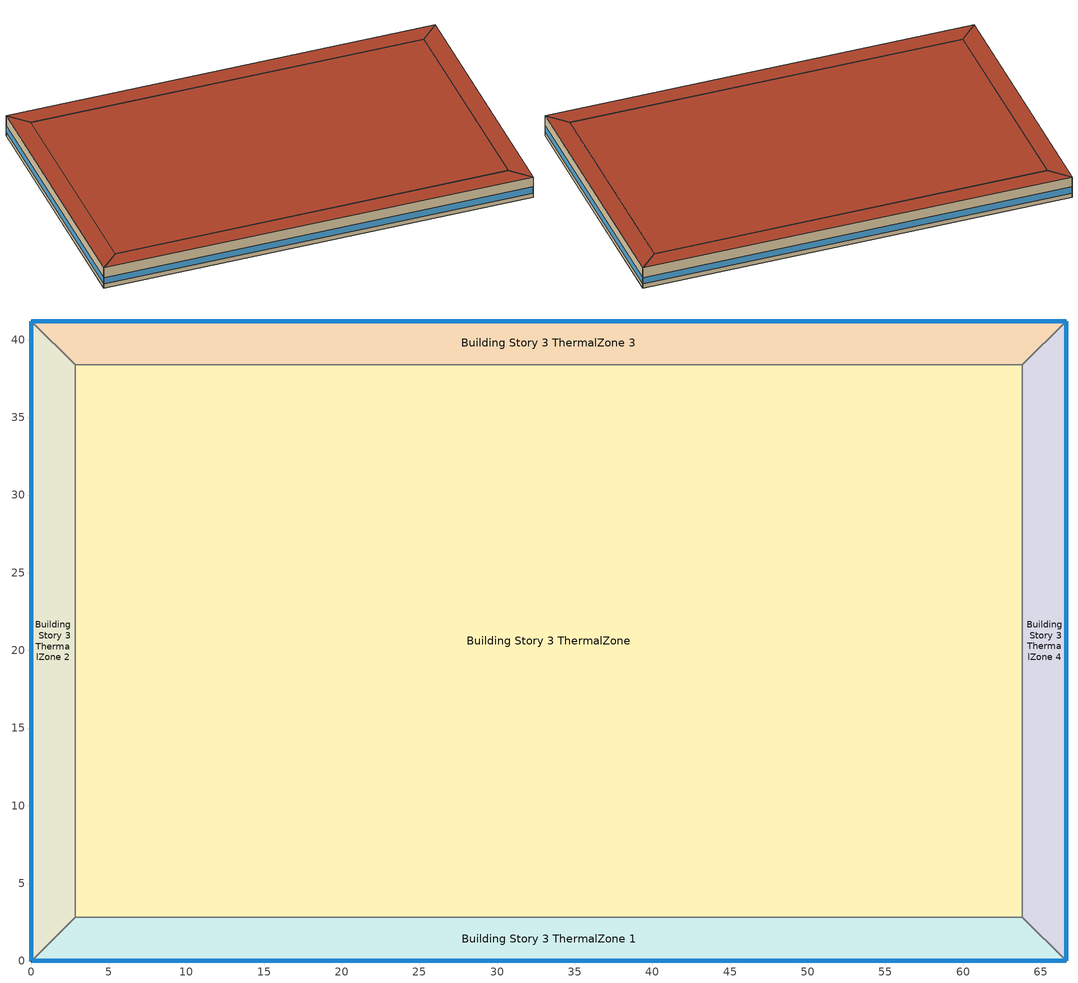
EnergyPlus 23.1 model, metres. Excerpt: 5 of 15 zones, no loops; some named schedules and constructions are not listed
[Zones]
Building Story 3 ThermalZone
 floor adiabatic (Typical Interior Ceiling): 63.82,2.83 2.83,2.83 2.83,38.37 63.82,38.38 z7.2
 wall adiabatic (Typical Interior Wall): 2.83,2.83 63.82,2.83 63.82,38.38 2.83,38.37 2.83,2.83 z7.2:10.8
 roof outside (Typical IEAD Roof R-31.25): 63.82,38.38 2.83,38.37 2.83,2.83 63.82,2.83 z10.8
Building Story 3 ThermalZone 1
 floor adiabatic (Typical Interior Ceiling): 66.65,0 0,0 2.83,2.83 63.82,2.83 z7.2
 wall outside (Typical Insulated Steel Framed Exterior Wall R-20.41): 0,0 66.65,0 z7.2:10.8
 wall adiabatic (Typical Interior Wall): 66.65,0 63.82,2.83 2.83,2.83 0,0 z7.2:10.8
 window (U 0.48 SHGC 0.40 Dbl Ref-D Clr 6mm/13mm): 0.03,0 66.63,0 z7.96:9.04
 roof outside (Typical IEAD Roof R-31.25): 63.82,2.83 2.83,2.83 0,0 66.65,0 z10.8
Building Story 3 ThermalZone 2
 floor adiabatic (Typical Interior Ceiling): 0,0 0,41.2 2.83,38.37 2.83,2.83 z7.2
 wall outside (Typical Insulated Steel Framed Exterior Wall R-20.41): 0,41.2 0,0 z7.2:10.8
 wall adiabatic (Typical Interior Wall): 0,0 2.83,2.83 2.83,38.37 0,41.2 z7.2:10.8
 window (U 0.48 SHGC 0.40 Dbl Ref-D Clr 6mm/13mm): 0,41.18 0,0.03 z7.96:9.04
 roof outside (Typical IEAD Roof R-31.25): 2.83,2.83 2.83,38.37 0,41.2 0,0 z10.8
Building Story 3 ThermalZone 3
 floor adiabatic (Typical Interior Ceiling): 0,41.2 66.65,41.2 63.82,38.38 2.83,38.37 z7.2
 wall outside (Typical Insulated Steel Framed Exterior Wall R-20.41): 66.65,41.2 0,41.2 z7.2:10.8
 wall adiabatic (Typical Interior Wall): 0,41.2 2.83,38.37 63.82,38.38 66.65,41.2 z7.2:10.8
 window (U 0.48 SHGC 0.40 Dbl Ref-D Clr 6mm/13mm): 66.63,41.2 0.03,41.2 z7.96:9.04
 roof outside (Typical IEAD Roof R-31.25): 2.83,38.37 63.82,38.38 66.65,41.2 0,41.2 z10.8
Building Story 3 ThermalZone 4
 floor adiabatic (Typical Interior Ceiling): 66.65,41.2 66.65,0 63.82,2.83 63.82,38.38 z7.2
 wall outside (Typical Insulated Steel Framed Exterior Wall R-20.41): 66.65,0 66.65,41.2 z7.2:10.8
 wall adiabatic (Typical Interior Wall): 66.65,41.2 63.82,38.38 63.82,2.83 66.65,0 z7.2:10.8
 window (U 0.48 SHGC 0.40 Dbl Ref-D Clr 6mm/13mm): 66.65,0.03 66.65,41.18 z7.96:9.04
 roof outside (Typical IEAD Roof R-31.25): 63.82,38.38 63.82,2.83 66.65,0 66.65,41.2 z10.8
[Schedule:Week:Daily]
SchoolSecondary BLDG_LIGHT_LIBRARY_SCH_2013 Week Rule - Aug28-Sep3: SchoolSecondary BLDG_LIGHT_LIBRARY_SCH_2013 Wknd Day 1, SchoolSecondary BLDG_LIGHT_LIBRARY_SCH_2013 Wkdy Day 1, SchoolSecondary BLDG_LIGHT_LIBRARY_SCH_2013 Wkdy Day 1, SchoolSecondary BLDG_LIGHT_LIBRARY_SCH_2013 Wkdy Day 1, SchoolSecondary BLDG_LIGHT_LIBRARY_SCH_2013 Wkdy Day 2, SchoolSecondary BLDG_LIGHT_LIBRARY_SCH_2013 Wkdy Day 2, SchoolSecondary BLDG_LIGHT_LIBRARY_SCH_2013 Default, SchoolSecondary BLDG_LIGHT_LIBRARY_SCH_2013 Default, SchoolSecondary BLDG_LIGHT_LIBRARY_SCH_2013 Summer Design Day, SchoolSecondary BLDG_LIGHT_LIBRARY_SCH_2013 Winter Design Day, SchoolSecondary BLDG_LIGHT_LIBRARY_SCH_2013 Default, SchoolSecondary BLDG_LIGHT_LIBRARY_SCH_2013 Default
SchoolSecondary BLDG_LIGHT_LIBRARY_SCH_2013 Week Rule - Sep4-Dec31: SchoolSecondary BLDG_LIGHT_LIBRARY_SCH_2013 Default, SchoolSecondary BLDG_LIGHT_LIBRARY_SCH_2013 Wkdy Day 2, SchoolSecondary BLDG_LIGHT_LIBRARY_SCH_2013 Wkdy Day 2, SchoolSecondary BLDG_LIGHT_LIBRARY_SCH_2013 Wkdy Day 2, SchoolSecondary BLDG_LIGHT_LIBRARY_SCH_2013 Wkdy Day 2, SchoolSecondary BLDG_LIGHT_LIBRARY_SCH_2013 Wkdy Day 2, SchoolSecondary BLDG_LIGHT_LIBRARY_SCH_2013 Default, SchoolSecondary BLDG_LIGHT_LIBRARY_SCH_2013 Default, SchoolSecondary BLDG_LIGHT_LIBRARY_SCH_2013 Summer Design Day, SchoolSecondary BLDG_LIGHT_LIBRARY_SCH_2013 Winter Design Day, SchoolSecondary BLDG_LIGHT_LIBRARY_SCH_2013 Default, SchoolSecondary BLDG_LIGHT_LIBRARY_SCH_2013 Default
SchoolSecondary BLDG_LIGHT_LOBBYFLR1_SCH_2013 Week Rule - Jan1-Jan1: SchoolSecondary BLDG_LIGHT_LOBBYFLR1_SCH_2013 Wknd Day, SchoolSecondary BLDG_LIGHT_LOBBYFLR1_SCH_2013 Wknd Day, SchoolSecondary BLDG_LIGHT_LOBBYFLR1_SCH_2013 Wknd Day, SchoolSecondary BLDG_LIGHT_LOBBYFLR1_SCH_2013 Wknd Day, SchoolSecondary BLDG_LIGHT_LOBBYFLR1_SCH_2013 Wknd Day, SchoolSecondary BLDG_LIGHT_LOBBYFLR1_SCH_2013 Wknd Day, SchoolSecondary BLDG_LIGHT_LOBBYFLR1_SCH_2013 Wknd Day, SchoolSecondary BLDG_LIGHT_LOBBYFLR1_SCH_2013 Default, SchoolSecondary BLDG_LIGHT_LOBBYFLR1_SCH_2013 Summer Design Day, SchoolSecondary BLDG_LIGHT_LOBBYFLR1_SCH_2013 Winter Design Day, SchoolSecondary BLDG_LIGHT_LOBBYFLR1_SCH_2013 Default, SchoolSecondary BLDG_LIGHT_LOBBYFLR1_SCH_2013 Default
SchoolSecondary BLDG_LIGHT_LOBBYFLR1_SCH_2013 Week Rule - Jan2-Jun25: SchoolSecondary BLDG_LIGHT_LOBBYFLR1_SCH_2013 Wknd Day, SchoolSecondary BLDG_LIGHT_LOBBYFLR1_SCH_2013 Wkdy Day, SchoolSecondary BLDG_LIGHT_LOBBYFLR1_SCH_2013 Wkdy Day, SchoolSecondary BLDG_LIGHT_LOBBYFLR1_SCH_2013 Wkdy Day, SchoolSecondary BLDG_LIGHT_LOBBYFLR1_SCH_2013 Wkdy Day, SchoolSecondary BLDG_LIGHT_LOBBYFLR1_SCH_2013 Wkdy Day, SchoolSecondary BLDG_LIGHT_LOBBYFLR1_SCH_2013 Wknd Day, SchoolSecondary BLDG_LIGHT_LOBBYFLR1_SCH_2013 Default, SchoolSecondary BLDG_LIGHT_LOBBYFLR1_SCH_2013 Summer Design Day, SchoolSecondary BLDG_LIGHT_LOBBYFLR1_SCH_2013 Winter Design Day, SchoolSecondary BLDG_LIGHT_LOBBYFLR1_SCH_2013 Default, SchoolSecondary BLDG_LIGHT_LOBBYFLR1_SCH_2013 Default
SchoolSecondary BLDG_LIGHT_LOBBYFLR1_SCH_2013 Week Rule - Jun26-Jul2: SchoolSecondary BLDG_LIGHT_LOBBYFLR1_SCH_2013 Wknd Day, SchoolSecondary BLDG_LIGHT_LOBBYFLR1_SCH_2013 Wkdy Day, SchoolSecondary BLDG_LIGHT_LOBBYFLR1_SCH_2013 Wkdy Day, SchoolSecondary BLDG_LIGHT_LOBBYFLR1_SCH_2013 Wkdy Day, SchoolSecondary BLDG_LIGHT_LOBBYFLR1_SCH_2013 Wkdy Day, SchoolSecondary BLDG_LIGHT_LOBBYFLR1_SCH_2013 Wkdy Day 1, SchoolSecondary BLDG_LIGHT_LOBBYFLR1_SCH_2013 Wknd Day 1, SchoolSecondary BLDG_LIGHT_LOBBYFLR1_SCH_2013 Default, SchoolSecondary BLDG_LIGHT_LOBBYFLR1_SCH_2013 Summer Design Day, SchoolSecondary BLDG_LIGHT_LOBBYFLR1_SCH_2013 Winter Design Day, SchoolSecondary BLDG_LIGHT_LOBBYFLR1_SCH_2013 Default, SchoolSecondary BLDG_LIGHT_LOBBYFLR1_SCH_2013 Default
SchoolSecondary BLDG_LIGHT_LOBBYFLR1_SCH_2013 Week Rule - Jul3-Aug27: SchoolSecondary BLDG_LIGHT_LOBBYFLR1_SCH_2013 Wknd Day 1, SchoolSecondary BLDG_LIGHT_LOBBYFLR1_SCH_2013 Wkdy Day 1, SchoolSecondary BLDG_LIGHT_LOBBYFLR1_SCH_2013 Wkdy Day 1, SchoolSecondary BLDG_LIGHT_LOBBYFLR1_SCH_2013 Wkdy Day 1, SchoolSecondary BLDG_LIGHT_LOBBYFLR1_SCH_2013 Wkdy Day 1, SchoolSecondary BLDG_LIGHT_LOBBYFLR1_SCH_2013 Wkdy Day 1, SchoolSecondary BLDG_LIGHT_LOBBYFLR1_SCH_2013 Wknd Day 1, SchoolSecondary BLDG_LIGHT_LOBBYFLR1_SCH_2013 Default, SchoolSecondary BLDG_LIGHT_LOBBYFLR1_SCH_2013 Summer Design Day, SchoolSecondary BLDG_LIGHT_LOBBYFLR1_SCH_2013 Winter Design Day, SchoolSecondary BLDG_LIGHT_LOBBYFLR1_SCH_2013 Default, SchoolSecondary BLDG_LIGHT_LOBBYFLR1_SCH_2013 Default
SchoolSecondary BLDG_LIGHT_LOBBYFLR1_SCH_2013 Week Rule - Aug28-Sep3: SchoolSecondary BLDG_LIGHT_LOBBYFLR1_SCH_2013 Wknd Day 1, SchoolSecondary BLDG_LIGHT_LOBBYFLR1_SCH_2013 Wkdy Day 1, SchoolSecondary BLDG_LIGHT_LOBBYFLR1_SCH_2013 Wkdy Day 1, SchoolSecondary BLDG_LIGHT_LOBBYFLR1_SCH_2013 Wkdy Day 1, SchoolSecondary BLDG_LIGHT_LOBBYFLR1_SCH_2013 Wkdy Day 2, SchoolSecondary BLDG_LIGHT_LOBBYFLR1_SCH_2013 Wkdy Day 2, SchoolSecondary BLDG_LIGHT_LOBBYFLR1_SCH_2013 Default, SchoolSecondary BLDG_LIGHT_LOBBYFLR1_SCH_2013 Default, SchoolSecondary BLDG_LIGHT_LOBBYFLR1_SCH_2013 Summer Design Day, SchoolSecondary BLDG_LIGHT_LOBBYFLR1_SCH_2013 Winter Design Day, SchoolSecondary BLDG_LIGHT_LOBBYFLR1_SCH_2013 Default, SchoolSecondary BLDG_LIGHT_LOBBYFLR1_SCH_2013 Default
SchoolSecondary BLDG_LIGHT_LOBBYFLR1_SCH_2013 Week Rule - Sep4-Dec31: SchoolSecondary BLDG_LIGHT_LOBBYFLR1_SCH_2013 Default, SchoolSecondary BLDG_LIGHT_LOBBYFLR1_SCH_2013 Wkdy Day 2, SchoolSecondary BLDG_LIGHT_LOBBYFLR1_SCH_2013 Wkdy Day 2, SchoolSecondary BLDG_LIGHT_LOBBYFLR1_SCH_2013 Wkdy Day 2, SchoolSecondary BLDG_LIGHT_LOBBYFLR1_SCH_2013 Wkdy Day 2, SchoolSecondary BLDG_LIGHT_LOBBYFLR1_SCH_2013 Wkdy Day 2, SchoolSecondary BLDG_LIGHT_LOBBYFLR1_SCH_2013 Default, SchoolSecondary BLDG_LIGHT_LOBBYFLR1_SCH_2013 Default, SchoolSecondary BLDG_LIGHT_LOBBYFLR1_SCH_2013 Summer Design Day, SchoolSecondary BLDG_LIGHT_LOBBYFLR1_SCH_2013 Winter Design Day, SchoolSecondary BLDG_LIGHT_LOBBYFLR1_SCH_2013 Default, SchoolSecondary BLDG_LIGHT_LOBBYFLR1_SCH_2013 Default
SchoolSecondary BLDG_LIGHT_MECHANICAL_SCH_2013 Week Rule - Jan1-Jan1: SchoolSecondary BLDG_LIGHT_MECHANICAL_SCH_2013 Wknd Day, SchoolSecondary BLDG_LIGHT_MECHANICAL_SCH_2013 Wknd Day, SchoolSecondary BLDG_LIGHT_MECHANICAL_SCH_2013 Wknd Day, SchoolSecondary BLDG_LIGHT_MECHANICAL_SCH_2013 Wknd Day, SchoolSecondary BLDG_LIGHT_MECHANICAL_SCH_2013 Wknd Day, SchoolSecondary BLDG_LIGHT_MECHANICAL_SCH_2013 Wknd Day, SchoolSecondary BLDG_LIGHT_MECHANICAL_SCH_2013 Wknd Day, SchoolSecondary BLDG_LIGHT_MECHANICAL_SCH_2013 Default, SchoolSecondary BLDG_LIGHT_MECHANICAL_SCH_2013 Summer Design Day, SchoolSecondary BLDG_LIGHT_MECHANICAL_SCH_2013 Winter Design Day, SchoolSecondary BLDG_LIGHT_MECHANICAL_SCH_2013 Default, SchoolSecondary BLDG_LIGHT_MECHANICAL_SCH_2013 Default
SchoolSecondary BLDG_LIGHT_MECHANICAL_SCH_2013 Week Rule - Jan2-Jun25: SchoolSecondary BLDG_LIGHT_MECHANICAL_SCH_2013 Wknd Day, SchoolSecondary BLDG_LIGHT_MECHANICAL_SCH_2013 Wkdy Day, SchoolSecondary BLDG_LIGHT_MECHANICAL_SCH_2013 Wkdy Day, SchoolSecondary BLDG_LIGHT_MECHANICAL_SCH_2013 Wkdy Day, SchoolSecondary BLDG_LIGHT_MECHANICAL_SCH_2013 Wkdy Day, SchoolSecondary BLDG_LIGHT_MECHANICAL_SCH_2013 Wkdy Day, SchoolSecondary BLDG_LIGHT_MECHANICAL_SCH_2013 Wknd Day, SchoolSecondary BLDG_LIGHT_MECHANICAL_SCH_2013 Default, SchoolSecondary BLDG_LIGHT_MECHANICAL_SCH_2013 Summer Design Day, SchoolSecondary BLDG_LIGHT_MECHANICAL_SCH_2013 Winter Design Day, SchoolSecondary BLDG_LIGHT_MECHANICAL_SCH_2013 Default, SchoolSecondary BLDG_LIGHT_MECHANICAL_SCH_2013 Default
SchoolSecondary BLDG_LIGHT_MECHANICAL_SCH_2013 Week Rule - Jun26-Jul2: SchoolSecondary BLDG_LIGHT_MECHANICAL_SCH_2013 Wknd Day, SchoolSecondary BLDG_LIGHT_MECHANICAL_SCH_2013 Wkdy Day, SchoolSecondary BLDG_LIGHT_MECHANICAL_SCH_2013 Wkdy Day, SchoolSecondary BLDG_LIGHT_MECHANICAL_SCH_2013 Wkdy Day, SchoolSecondary BLDG_LIGHT_MECHANICAL_SCH_2013 Wkdy Day, SchoolSecondary BLDG_LIGHT_MECHANICAL_SCH_2013 Wkdy Day 1, SchoolSecondary BLDG_LIGHT_MECHANICAL_SCH_2013 Wknd Day 1, SchoolSecondary BLDG_LIGHT_MECHANICAL_SCH_2013 Default, SchoolSecondary BLDG_LIGHT_MECHANICAL_SCH_2013 Summer Design Day, SchoolSecondary BLDG_LIGHT_MECHANICAL_SCH_2013 Winter Design Day, SchoolSecondary BLDG_LIGHT_MECHANICAL_SCH_2013 Default, SchoolSecondary BLDG_LIGHT_MECHANICAL_SCH_2013 Default
SchoolSecondary BLDG_LIGHT_MECHANICAL_SCH_2013 Week Rule - Jul3-Aug27: SchoolSecondary BLDG_LIGHT_MECHANICAL_SCH_2013 Wknd Day 1, SchoolSecondary BLDG_LIGHT_MECHANICAL_SCH_2013 Wkdy Day 1, SchoolSecondary BLDG_LIGHT_MECHANICAL_SCH_2013 Wkdy Day 1, SchoolSecondary BLDG_LIGHT_MECHANICAL_SCH_2013 Wkdy Day 1, SchoolSecondary BLDG_LIGHT_MECHANICAL_SCH_2013 Wkdy Day 1, SchoolSecondary BLDG_LIGHT_MECHANICAL_SCH_2013 Wkdy Day 1, SchoolSecondary BLDG_LIGHT_MECHANICAL_SCH_2013 Wknd Day 1, SchoolSecondary BLDG_LIGHT_MECHANICAL_SCH_2013 Default, SchoolSecondary BLDG_LIGHT_MECHANICAL_SCH_2013 Summer Design Day, SchoolSecondary BLDG_LIGHT_MECHANICAL_SCH_2013 Winter Design Day, SchoolSecondary BLDG_LIGHT_MECHANICAL_SCH_2013 Default, SchoolSecondary BLDG_LIGHT_MECHANICAL_SCH_2013 Default
SchoolSecondary BLDG_LIGHT_MECHANICAL_SCH_2013 Week Rule - Aug28-Sep3: SchoolSecondary BLDG_LIGHT_MECHANICAL_SCH_2013 Wknd Day 1, SchoolSecondary BLDG_LIGHT_MECHANICAL_SCH_2013 Wkdy Day 1, SchoolSecondary BLDG_LIGHT_MECHANICAL_SCH_2013 Wkdy Day 1, SchoolSecondary BLDG_LIGHT_MECHANICAL_SCH_2013 Wkdy Day 1, SchoolSecondary BLDG_LIGHT_MECHANICAL_SCH_2013 Wkdy Day 2, SchoolSecondary BLDG_LIGHT_MECHANICAL_SCH_2013 Wkdy Day 2, SchoolSecondary BLDG_LIGHT_MECHANICAL_SCH_2013 Default, SchoolSecondary BLDG_LIGHT_MECHANICAL_SCH_2013 Default, SchoolSecondary BLDG_LIGHT_MECHANICAL_SCH_2013 Summer Design Day, SchoolSecondary BLDG_LIGHT_MECHANICAL_SCH_2013 Winter Design Day, SchoolSecondary BLDG_LIGHT_MECHANICAL_SCH_2013 Default, SchoolSecondary BLDG_LIGHT_MECHANICAL_SCH_2013 Default
SchoolSecondary BLDG_LIGHT_MECHANICAL_SCH_2013 Week Rule - Sep4-Dec31: SchoolSecondary BLDG_LIGHT_MECHANICAL_SCH_2013 Default, SchoolSecondary BLDG_LIGHT_MECHANICAL_SCH_2013 Wkdy Day 2, SchoolSecondary BLDG_LIGHT_MECHANICAL_SCH_2013 Wkdy Day 2, SchoolSecondary BLDG_LIGHT_MECHANICAL_SCH_2013 Wkdy Day 2, SchoolSecondary BLDG_LIGHT_MECHANICAL_SCH_2013 Wkdy Day 2, SchoolSecondary BLDG_LIGHT_MECHANICAL_SCH_2013 Wkdy Day 2, SchoolSecondary BLDG_LIGHT_MECHANICAL_SCH_2013 Default, SchoolSecondary BLDG_LIGHT_MECHANICAL_SCH_2013 Default, SchoolSecondary BLDG_LIGHT_MECHANICAL_SCH_2013 Summer Design Day, SchoolSecondary BLDG_LIGHT_MECHANICAL_SCH_2013 Winter Design Day, SchoolSecondary BLDG_LIGHT_MECHANICAL_SCH_2013 Default, SchoolSecondary BLDG_LIGHT_MECHANICAL_SCH_2013 Default
SchoolSecondary BLDG_LIGHT_OFFICE_SCH_2013 Week Rule - Jan1-Jan1: SchoolSecondary BLDG_LIGHT_OFFICE_SCH_2013 Wknd Day, SchoolSecondary BLDG_LIGHT_OFFICE_SCH_2013 Wknd Day, SchoolSecondary BLDG_LIGHT_OFFICE_SCH_2013 Wknd Day, SchoolSecondary BLDG_LIGHT_OFFICE_SCH_2013 Wknd Day, SchoolSecondary BLDG_LIGHT_OFFICE_SCH_2013 Wknd Day, SchoolSecondary BLDG_LIGHT_OFFICE_SCH_2013 Wknd Day, SchoolSecondary BLDG_LIGHT_OFFICE_SCH_2013 Wknd Day, SchoolSecondary BLDG_LIGHT_OFFICE_SCH_2013 Default, SchoolSecondary BLDG_LIGHT_OFFICE_SCH_2013 Summer Design Day, SchoolSecondary BLDG_LIGHT_OFFICE_SCH_2013 Winter Design Day, SchoolSecondary BLDG_LIGHT_OFFICE_SCH_2013 Default, SchoolSecondary BLDG_LIGHT_OFFICE_SCH_2013 Default
SchoolSecondary BLDG_LIGHT_OFFICE_SCH_2013 Week Rule - Jan2-Jun25: SchoolSecondary BLDG_LIGHT_OFFICE_SCH_2013 Wknd Day, SchoolSecondary BLDG_LIGHT_OFFICE_SCH_2013 Wkdy Day, SchoolSecondary BLDG_LIGHT_OFFICE_SCH_2013 Wkdy Day, SchoolSecondary BLDG_LIGHT_OFFICE_SCH_2013 Wkdy Day, SchoolSecondary BLDG_LIGHT_OFFICE_SCH_2013 Wkdy Day, SchoolSecondary BLDG_LIGHT_OFFICE_SCH_2013 Wkdy Day, SchoolSecondary BLDG_LIGHT_OFFICE_SCH_2013 Wknd Day, SchoolSecondary BLDG_LIGHT_OFFICE_SCH_2013 Default, SchoolSecondary BLDG_LIGHT_OFFICE_SCH_2013 Summer Design Day, SchoolSecondary BLDG_LIGHT_OFFICE_SCH_2013 Winter Design Day, SchoolSecondary BLDG_LIGHT_OFFICE_SCH_2013 Default, SchoolSecondary BLDG_LIGHT_OFFICE_SCH_2013 Default
SchoolSecondary BLDG_LIGHT_OFFICE_SCH_2013 Week Rule - Jun26-Jul2: SchoolSecondary BLDG_LIGHT_OFFICE_SCH_2013 Wknd Day, SchoolSecondary BLDG_LIGHT_OFFICE_SCH_2013 Wkdy Day, SchoolSecondary BLDG_LIGHT_OFFICE_SCH_2013 Wkdy Day, SchoolSecondary BLDG_LIGHT_OFFICE_SCH_2013 Wkdy Day, SchoolSecondary BLDG_LIGHT_OFFICE_SCH_2013 Wkdy Day, SchoolSecondary BLDG_LIGHT_OFFICE_SCH_2013 Wkdy Day 1, SchoolSecondary BLDG_LIGHT_OFFICE_SCH_2013 Wknd Day 1, SchoolSecondary BLDG_LIGHT_OFFICE_SCH_2013 Default, SchoolSecondary BLDG_LIGHT_OFFICE_SCH_2013 Summer Design Day, SchoolSecondary BLDG_LIGHT_OFFICE_SCH_2013 Winter Design Day, SchoolSecondary BLDG_LIGHT_OFFICE_SCH_2013 Default, SchoolSecondary BLDG_LIGHT_OFFICE_SCH_2013 Default
SchoolSecondary BLDG_LIGHT_OFFICE_SCH_2013 Week Rule - Jul3-Aug27: SchoolSecondary BLDG_LIGHT_OFFICE_SCH_2013 Wknd Day 1, SchoolSecondary BLDG_LIGHT_OFFICE_SCH_2013 Wkdy Day 1, SchoolSecondary BLDG_LIGHT_OFFICE_SCH_2013 Wkdy Day 1, SchoolSecondary BLDG_LIGHT_OFFICE_SCH_2013 Wkdy Day 1, SchoolSecondary BLDG_LIGHT_OFFICE_SCH_2013 Wkdy Day 1, SchoolSecondary BLDG_LIGHT_OFFICE_SCH_2013 Wkdy Day 1, SchoolSecondary BLDG_LIGHT_OFFICE_SCH_2013 Wknd Day 1, SchoolSecondary BLDG_LIGHT_OFFICE_SCH_2013 Default, SchoolSecondary BLDG_LIGHT_OFFICE_SCH_2013 Summer Design Day, SchoolSecondary BLDG_LIGHT_OFFICE_SCH_2013 Winter Design Day, SchoolSecondary BLDG_LIGHT_OFFICE_SCH_2013 Default, SchoolSecondary BLDG_LIGHT_OFFICE_SCH_2013 Default
SchoolSecondary BLDG_LIGHT_OFFICE_SCH_2013 Week Rule - Aug28-Sep3: SchoolSecondary BLDG_LIGHT_OFFICE_SCH_2013 Wknd Day 1, SchoolSecondary BLDG_LIGHT_OFFICE_SCH_2013 Wkdy Day 1, SchoolSecondary BLDG_LIGHT_OFFICE_SCH_2013 Wkdy Day 1, SchoolSecondary BLDG_LIGHT_OFFICE_SCH_2013 Wkdy Day 1, SchoolSecondary BLDG_LIGHT_OFFICE_SCH_2013 Wkdy Day 2, SchoolSecondary BLDG_LIGHT_OFFICE_SCH_2013 Wkdy Day 2, SchoolSecondary BLDG_LIGHT_OFFICE_SCH_2013 Default, SchoolSecondary BLDG_LIGHT_OFFICE_SCH_2013 Default, SchoolSecondary BLDG_LIGHT_OFFICE_SCH_2013 Summer Design Day, SchoolSecondary BLDG_LIGHT_OFFICE_SCH_2013 Winter Design Day, SchoolSecondary BLDG_LIGHT_OFFICE_SCH_2013 Default, SchoolSecondary BLDG_LIGHT_OFFICE_SCH_2013 Default
SchoolSecondary BLDG_LIGHT_OFFICE_SCH_2013 Week Rule - Sep4-Dec31: SchoolSecondary BLDG_LIGHT_OFFICE_SCH_2013 Default, SchoolSecondary BLDG_LIGHT_OFFICE_SCH_2013 Wkdy Day 2, SchoolSecondary BLDG_LIGHT_OFFICE_SCH_2013 Wkdy Day 2, SchoolSecondary BLDG_LIGHT_OFFICE_SCH_2013 Wkdy Day 2, SchoolSecondary BLDG_LIGHT_OFFICE_SCH_2013 Wkdy Day 2, SchoolSecondary BLDG_LIGHT_OFFICE_SCH_2013 Wkdy Day 2, SchoolSecondary BLDG_LIGHT_OFFICE_SCH_2013 Default, SchoolSecondary BLDG_LIGHT_OFFICE_SCH_2013 Default, SchoolSecondary BLDG_LIGHT_OFFICE_SCH_2013 Summer Design Day, SchoolSecondary BLDG_LIGHT_OFFICE_SCH_2013 Winter Design Day, SchoolSecondary BLDG_LIGHT_OFFICE_SCH_2013 Default, SchoolSecondary BLDG_LIGHT_OFFICE_SCH_2013 Default
SchoolSecondary BLDG_LIGHT_BATH_SCH_2013 Week Rule - Jan1-Jan1: SchoolSecondary BLDG_LIGHT_BATH_SCH_2013 Wknd Day, SchoolSecondary BLDG_LIGHT_BATH_SCH_2013 Wknd Day, SchoolSecondary BLDG_LIGHT_BATH_SCH_2013 Wknd Day, SchoolSecondary BLDG_LIGHT_BATH_SCH_2013 Wknd Day, SchoolSecondary BLDG_LIGHT_BATH_SCH_2013 Wknd Day, SchoolSecondary BLDG_LIGHT_BATH_SCH_2013 Wknd Day, SchoolSecondary BLDG_LIGHT_BATH_SCH_2013 Wknd Day, SchoolSecondary BLDG_LIGHT_BATH_SCH_2013 Default, SchoolSecondary BLDG_LIGHT_BATH_SCH_2013 Summer Design Day, SchoolSecondary BLDG_LIGHT_BATH_SCH_2013 Winter Design Day, SchoolSecondary BLDG_LIGHT_BATH_SCH_2013 Default, SchoolSecondary BLDG_LIGHT_BATH_SCH_2013 Default
SchoolSecondary BLDG_LIGHT_BATH_SCH_2013 Week Rule - Jan2-Jun25: SchoolSecondary BLDG_LIGHT_BATH_SCH_2013 Wknd Day, SchoolSecondary BLDG_LIGHT_BATH_SCH_2013 Wkdy Day, SchoolSecondary BLDG_LIGHT_BATH_SCH_2013 Wkdy Day, SchoolSecondary BLDG_LIGHT_BATH_SCH_2013 Wkdy Day, SchoolSecondary BLDG_LIGHT_BATH_SCH_2013 Wkdy Day, SchoolSecondary BLDG_LIGHT_BATH_SCH_2013 Wkdy Day, SchoolSecondary BLDG_LIGHT_BATH_SCH_2013 Wknd Day, SchoolSecondary BLDG_LIGHT_BATH_SCH_2013 Default, SchoolSecondary BLDG_LIGHT_BATH_SCH_2013 Summer Design Day, SchoolSecondary BLDG_LIGHT_BATH_SCH_2013 Winter Design Day, SchoolSecondary BLDG_LIGHT_BATH_SCH_2013 Default, SchoolSecondary BLDG_LIGHT_BATH_SCH_2013 Default
SchoolSecondary BLDG_LIGHT_BATH_SCH_2013 Week Rule - Jun26-Jul2: SchoolSecondary BLDG_LIGHT_BATH_SCH_2013 Wknd Day, SchoolSecondary BLDG_LIGHT_BATH_SCH_2013 Wkdy Day, SchoolSecondary BLDG_LIGHT_BATH_SCH_2013 Wkdy Day, SchoolSecondary BLDG_LIGHT_BATH_SCH_2013 Wkdy Day, SchoolSecondary BLDG_LIGHT_BATH_SCH_2013 Wkdy Day, SchoolSecondary BLDG_LIGHT_BATH_SCH_2013 Wkdy Day 1, SchoolSecondary BLDG_LIGHT_BATH_SCH_2013 Wknd Day 1, SchoolSecondary BLDG_LIGHT_BATH_SCH_2013 Default, SchoolSecondary BLDG_LIGHT_BATH_SCH_2013 Summer Design Day, SchoolSecondary BLDG_LIGHT_BATH_SCH_2013 Winter Design Day, SchoolSecondary BLDG_LIGHT_BATH_SCH_2013 Default, SchoolSecondary BLDG_LIGHT_BATH_SCH_2013 Default
SchoolSecondary BLDG_LIGHT_BATH_SCH_2013 Week Rule - Jul3-Aug27: SchoolSecondary BLDG_LIGHT_BATH_SCH_2013 Wknd Day 1, SchoolSecondary BLDG_LIGHT_BATH_SCH_2013 Wkdy Day 1, SchoolSecondary BLDG_LIGHT_BATH_SCH_2013 Wkdy Day 1, SchoolSecondary BLDG_LIGHT_BATH_SCH_2013 Wkdy Day 1, SchoolSecondary BLDG_LIGHT_BATH_SCH_2013 Wkdy Day 1, SchoolSecondary BLDG_LIGHT_BATH_SCH_2013 Wkdy Day 1, SchoolSecondary BLDG_LIGHT_BATH_SCH_2013 Wknd Day 1, SchoolSecondary BLDG_LIGHT_BATH_SCH_2013 Default, SchoolSecondary BLDG_LIGHT_BATH_SCH_2013 Summer Design Day, SchoolSecondary BLDG_LIGHT_BATH_SCH_2013 Winter Design Day, SchoolSecondary BLDG_LIGHT_BATH_SCH_2013 Default, SchoolSecondary BLDG_LIGHT_BATH_SCH_2013 Default
SchoolSecondary BLDG_LIGHT_BATH_SCH_2013 Week Rule - Aug28-Sep3: SchoolSecondary BLDG_LIGHT_BATH_SCH_2013 Wknd Day 1, SchoolSecondary BLDG_LIGHT_BATH_SCH_2013 Wkdy Day 1, SchoolSecondary BLDG_LIGHT_BATH_SCH_2013 Wkdy Day 1, SchoolSecondary BLDG_LIGHT_BATH_SCH_2013 Wkdy Day 1, SchoolSecondary BLDG_LIGHT_BATH_SCH_2013 Wkdy Day 2, SchoolSecondary BLDG_LIGHT_BATH_SCH_2013 Wkdy Day 2, SchoolSecondary BLDG_LIGHT_BATH_SCH_2013 Default, SchoolSecondary BLDG_LIGHT_BATH_SCH_2013 Default, SchoolSecondary BLDG_LIGHT_BATH_SCH_2013 Summer Design Day, SchoolSecondary BLDG_LIGHT_BATH_SCH_2013 Winter Design Day, SchoolSecondary BLDG_LIGHT_BATH_SCH_2013 Default, SchoolSecondary BLDG_LIGHT_BATH_SCH_2013 Default
SchoolSecondary BLDG_LIGHT_BATH_SCH_2013 Week Rule - Sep4-Dec31: SchoolSecondary BLDG_LIGHT_BATH_SCH_2013 Default, SchoolSecondary BLDG_LIGHT_BATH_SCH_2013 Wkdy Day 2, SchoolSecondary BLDG_LIGHT_BATH_SCH_2013 Wkdy Day 2, SchoolSecondary BLDG_LIGHT_BATH_SCH_2013 Wkdy Day 2, SchoolSecondary BLDG_LIGHT_BATH_SCH_2013 Wkdy Day 2, SchoolSecondary BLDG_LIGHT_BATH_SCH_2013 Wkdy Day 2, SchoolSecondary BLDG_LIGHT_BATH_SCH_2013 Default, SchoolSecondary BLDG_LIGHT_BATH_SCH_2013 Default, SchoolSecondary BLDG_LIGHT_BATH_SCH_2013 Summer Design Day, SchoolSecondary BLDG_LIGHT_BATH_SCH_2013 Winter Design Day, SchoolSecondary BLDG_LIGHT_BATH_SCH_2013 Default, SchoolSecondary BLDG_LIGHT_BATH_SCH_2013 Default
SchoolSecondary BLDG_OCC_SCH_Auditorium Week Rule - Jan1-Jan1: SchoolSecondary BLDG_OCC_SCH_Auditorium Wknd Day, SchoolSecondary BLDG_OCC_SCH_Auditorium Wknd Day, SchoolSecondary BLDG_OCC_SCH_Auditorium Wknd Day, SchoolSecondary BLDG_OCC_SCH_Auditorium Wknd Day, SchoolSecondary BLDG_OCC_SCH_Auditorium Wknd Day, SchoolSecondary BLDG_OCC_SCH_Auditorium Wknd Day, SchoolSecondary BLDG_OCC_SCH_Auditorium Wknd Day, SchoolSecondary BLDG_OCC_SCH_Auditorium Default, SchoolSecondary BLDG_OCC_SCH_Auditorium Summer Design Day, SchoolSecondary BLDG_OCC_SCH_Auditorium Winter Design Day, SchoolSecondary BLDG_OCC_SCH_Auditorium Default, SchoolSecondary BLDG_OCC_SCH_Auditorium Default
SchoolSecondary BLDG_OCC_SCH_Auditorium Week Rule - Jan2-Jun25: SchoolSecondary BLDG_OCC_SCH_Auditorium Wknd Day, SchoolSecondary BLDG_OCC_SCH_Auditorium Wkdy|SmrDsn Day, SchoolSecondary BLDG_OCC_SCH_Auditorium Wkdy|SmrDsn Day, SchoolSecondary BLDG_OCC_SCH_Auditorium Wkdy|SmrDsn Day, SchoolSecondary BLDG_OCC_SCH_Auditorium Wkdy|SmrDsn Day, SchoolSecondary BLDG_OCC_SCH_Auditorium Wkdy|SmrDsn Day, SchoolSecondary BLDG_OCC_SCH_Auditorium Wknd Day, SchoolSecondary BLDG_OCC_SCH_Auditorium Default, SchoolSecondary BLDG_OCC_SCH_Auditorium Summer Design Day, SchoolSecondary BLDG_OCC_SCH_Auditorium Winter Design Day, SchoolSecondary BLDG_OCC_SCH_Auditorium Default, SchoolSecondary BLDG_OCC_SCH_Auditorium Default
SchoolSecondary BLDG_OCC_SCH_Auditorium Week Rule - Jun26-Jul2: SchoolSecondary BLDG_OCC_SCH_Auditorium Wknd Day, SchoolSecondary BLDG_OCC_SCH_Auditorium Wkdy|SmrDsn Day, SchoolSecondary BLDG_OCC_SCH_Auditorium Wkdy|SmrDsn Day, SchoolSecondary BLDG_OCC_SCH_Auditorium Wkdy|SmrDsn Day, SchoolSecondary BLDG_OCC_SCH_Auditorium Wkdy|SmrDsn Day, SchoolSecondary BLDG_OCC_SCH_Auditorium Wkdy|SmrDsn Day 1, SchoolSecondary BLDG_OCC_SCH_Auditorium Wknd Day 1, SchoolSecondary BLDG_OCC_SCH_Auditorium Default, SchoolSecondary BLDG_OCC_SCH_Auditorium Summer Design Day, SchoolSecondary BLDG_OCC_SCH_Auditorium Winter Design Day, SchoolSecondary BLDG_OCC_SCH_Auditorium Default, SchoolSecondary BLDG_OCC_SCH_Auditorium Default
SchoolSecondary BLDG_OCC_SCH_Auditorium Week Rule - Jul3-Aug27: SchoolSecondary BLDG_OCC_SCH_Auditorium Wknd Day 1, SchoolSecondary BLDG_OCC_SCH_Auditorium Wkdy|SmrDsn Day 1, SchoolSecondary BLDG_OCC_SCH_Auditorium Wkdy|SmrDsn Day 1, SchoolSecondary BLDG_OCC_SCH_Auditorium Wkdy|SmrDsn Day 1, SchoolSecondary BLDG_OCC_SCH_Auditorium Wkdy|SmrDsn Day 1, SchoolSecondary BLDG_OCC_SCH_Auditorium Wkdy|SmrDsn Day 1, SchoolSecondary BLDG_OCC_SCH_Auditorium Wknd Day 1, SchoolSecondary BLDG_OCC_SCH_Auditorium Default, SchoolSecondary BLDG_OCC_SCH_Auditorium Summer Design Day, SchoolSecondary BLDG_OCC_SCH_Auditorium Winter Design Day, SchoolSecondary BLDG_OCC_SCH_Auditorium Default, SchoolSecondary BLDG_OCC_SCH_Auditorium Default
SchoolSecondary BLDG_OCC_SCH_Auditorium Week Rule - Aug28-Sep3: SchoolSecondary BLDG_OCC_SCH_Auditorium Wknd Day 1, SchoolSecondary BLDG_OCC_SCH_Auditorium Wkdy|SmrDsn Day 1, SchoolSecondary BLDG_OCC_SCH_Auditorium Wkdy|SmrDsn Day 1, SchoolSecondary BLDG_OCC_SCH_Auditorium Wkdy|SmrDsn Day 1, SchoolSecondary BLDG_OCC_SCH_Auditorium Wkdy|SmrDsn Day 2, SchoolSecondary BLDG_OCC_SCH_Auditorium Wkdy|SmrDsn Day 2, SchoolSecondary BLDG_OCC_SCH_Auditorium Default, SchoolSecondary BLDG_OCC_SCH_Auditorium Default, SchoolSecondary BLDG_OCC_SCH_Auditorium Summer Design Day, SchoolSecondary BLDG_OCC_SCH_Auditorium Winter Design Day, SchoolSecondary BLDG_OCC_SCH_Auditorium Default, SchoolSecondary BLDG_OCC_SCH_Auditorium Default
SchoolSecondary BLDG_OCC_SCH_Auditorium Week Rule - Sep4-Dec31: SchoolSecondary BLDG_OCC_SCH_Auditorium Default, SchoolSecondary BLDG_OCC_SCH_Auditorium Wkdy|SmrDsn Day 2, SchoolSecondary BLDG_OCC_SCH_Auditorium Wkdy|SmrDsn Day 2, SchoolSecondary BLDG_OCC_SCH_Auditorium Wkdy|SmrDsn Day 2, SchoolSecondary BLDG_OCC_SCH_Auditorium Wkdy|SmrDsn Day 2, SchoolSecondary BLDG_OCC_SCH_Auditorium Wkdy|SmrDsn Day 2, SchoolSecondary BLDG_OCC_SCH_Auditorium Default, SchoolSecondary BLDG_OCC_SCH_Auditorium Default, SchoolSecondary BLDG_OCC_SCH_Auditorium Summer Design Day, SchoolSecondary BLDG_OCC_SCH_Auditorium Winter Design Day, SchoolSecondary BLDG_OCC_SCH_Auditorium Default, SchoolSecondary BLDG_OCC_SCH_Auditorium Default
SchoolSecondary ACTIVITY_SCH Week Rule - Jan1-Dec31: SchoolSecondary ACTIVITY_SCH Default, SchoolSecondary ACTIVITY_SCH Default, SchoolSecondary ACTIVITY_SCH Default, SchoolSecondary ACTIVITY_SCH Default, SchoolSecondary ACTIVITY_SCH Default, SchoolSecondary ACTIVITY_SCH Default, SchoolSecondary ACTIVITY_SCH Default, SchoolSecondary ACTIVITY_SCH Default, SchoolSecondary ACTIVITY_SCH Summer Design Day, SchoolSecondary ACTIVITY_SCH Winter Design Day, SchoolSecondary ACTIVITY_SCH Default, SchoolSecondary ACTIVITY_SCH Default
SchoolSecondary BLDG_OCC_SCH_Cafeteria Week Rule - Jan1-Jan1: SchoolSecondary BLDG_OCC_SCH_Cafeteria Wknd Day, SchoolSecondary BLDG_OCC_SCH_Cafeteria Wknd Day, SchoolSecondary BLDG_OCC_SCH_Cafeteria Wknd Day, SchoolSecondary BLDG_OCC_SCH_Cafeteria Wknd Day, SchoolSecondary BLDG_OCC_SCH_Cafeteria Wknd Day, SchoolSecondary BLDG_OCC_SCH_Cafeteria Wknd Day, SchoolSecondary BLDG_OCC_SCH_Cafeteria Wknd Day, SchoolSecondary BLDG_OCC_SCH_Cafeteria Default, SchoolSecondary BLDG_OCC_SCH_Cafeteria Summer Design Day, SchoolSecondary BLDG_OCC_SCH_Cafeteria Winter Design Day, SchoolSecondary BLDG_OCC_SCH_Cafeteria Default, SchoolSecondary BLDG_OCC_SCH_Cafeteria Default
SchoolSecondary BLDG_OCC_SCH_Cafeteria Week Rule - Jan2-Jun25: SchoolSecondary BLDG_OCC_SCH_Cafeteria Wknd Day, SchoolSecondary BLDG_OCC_SCH_Cafeteria Wkdy|SmrDsn Day, SchoolSecondary BLDG_OCC_SCH_Cafeteria Wkdy|SmrDsn Day, SchoolSecondary BLDG_OCC_SCH_Cafeteria Wkdy|SmrDsn Day, SchoolSecondary BLDG_OCC_SCH_Cafeteria Wkdy|SmrDsn Day, SchoolSecondary BLDG_OCC_SCH_Cafeteria Wkdy|SmrDsn Day, SchoolSecondary BLDG_OCC_SCH_Cafeteria Wknd Day, SchoolSecondary BLDG_OCC_SCH_Cafeteria Default, SchoolSecondary BLDG_OCC_SCH_Cafeteria Summer Design Day, SchoolSecondary BLDG_OCC_SCH_Cafeteria Winter Design Day, SchoolSecondary BLDG_OCC_SCH_Cafeteria Default, SchoolSecondary BLDG_OCC_SCH_Cafeteria Default
SchoolSecondary BLDG_OCC_SCH_Cafeteria Week Rule - Jun26-Jul2: SchoolSecondary BLDG_OCC_SCH_Cafeteria Wknd Day, SchoolSecondary BLDG_OCC_SCH_Cafeteria Wkdy|SmrDsn Day, SchoolSecondary BLDG_OCC_SCH_Cafeteria Wkdy|SmrDsn Day, SchoolSecondary BLDG_OCC_SCH_Cafeteria Wkdy|SmrDsn Day, SchoolSecondary BLDG_OCC_SCH_Cafeteria Wkdy|SmrDsn Day, SchoolSecondary BLDG_OCC_SCH_Cafeteria Wkdy|SmrDsn Day 1, SchoolSecondary BLDG_OCC_SCH_Cafeteria Wknd Day 1, SchoolSecondary BLDG_OCC_SCH_Cafeteria Default, SchoolSecondary BLDG_OCC_SCH_Cafeteria Summer Design Day, SchoolSecondary BLDG_OCC_SCH_Cafeteria Winter Design Day, SchoolSecondary BLDG_OCC_SCH_Cafeteria Default, SchoolSecondary BLDG_OCC_SCH_Cafeteria Default
SchoolSecondary BLDG_OCC_SCH_Cafeteria Week Rule - Jul3-Aug27: SchoolSecondary BLDG_OCC_SCH_Cafeteria Wknd Day 1, SchoolSecondary BLDG_OCC_SCH_Cafeteria Wkdy|SmrDsn Day 1, SchoolSecondary BLDG_OCC_SCH_Cafeteria Wkdy|SmrDsn Day 1, SchoolSecondary BLDG_OCC_SCH_Cafeteria Wkdy|SmrDsn Day 1, SchoolSecondary BLDG_OCC_SCH_Cafeteria Wkdy|SmrDsn Day 1, SchoolSecondary BLDG_OCC_SCH_Cafeteria Wkdy|SmrDsn Day 1, SchoolSecondary BLDG_OCC_SCH_Cafeteria Wknd Day 1, SchoolSecondary BLDG_OCC_SCH_Cafeteria Default, SchoolSecondary BLDG_OCC_SCH_Cafeteria Summer Design Day, SchoolSecondary BLDG_OCC_SCH_Cafeteria Winter Design Day, SchoolSecondary BLDG_OCC_SCH_Cafeteria Default, SchoolSecondary BLDG_OCC_SCH_Cafeteria Default
SchoolSecondary BLDG_OCC_SCH_Cafeteria Week Rule - Aug28-Sep3: SchoolSecondary BLDG_OCC_SCH_Cafeteria Wknd Day 1, SchoolSecondary BLDG_OCC_SCH_Cafeteria Wkdy|SmrDsn Day 1, SchoolSecondary BLDG_OCC_SCH_Cafeteria Wkdy|SmrDsn Day 1, SchoolSecondary BLDG_OCC_SCH_Cafeteria Wkdy|SmrDsn Day 1, SchoolSecondary BLDG_OCC_SCH_Cafeteria Wkdy|SmrDsn Day 2, SchoolSecondary BLDG_OCC_SCH_Cafeteria Wkdy|SmrDsn Day 2, SchoolSecondary BLDG_OCC_SCH_Cafeteria Default, SchoolSecondary BLDG_OCC_SCH_Cafeteria Default, SchoolSecondary BLDG_OCC_SCH_Cafeteria Summer Design Day, SchoolSecondary BLDG_OCC_SCH_Cafeteria Winter Design Day, SchoolSecondary BLDG_OCC_SCH_Cafeteria Default, SchoolSecondary BLDG_OCC_SCH_Cafeteria Default
SchoolSecondary BLDG_OCC_SCH_Cafeteria Week Rule - Sep4-Dec31: SchoolSecondary BLDG_OCC_SCH_Cafeteria Default, SchoolSecondary BLDG_OCC_SCH_Cafeteria Wkdy|SmrDsn Day 2, SchoolSecondary BLDG_OCC_SCH_Cafeteria Wkdy|SmrDsn Day 2, SchoolSecondary BLDG_OCC_SCH_Cafeteria Wkdy|SmrDsn Day 2, SchoolSecondary BLDG_OCC_SCH_Cafeteria Wkdy|SmrDsn Day 2, SchoolSecondary BLDG_OCC_SCH_Cafeteria Wkdy|SmrDsn Day 2, SchoolSecondary BLDG_OCC_SCH_Cafeteria Default, SchoolSecondary BLDG_OCC_SCH_Cafeteria Default, SchoolSecondary BLDG_OCC_SCH_Cafeteria Summer Design Day, SchoolSecondary BLDG_OCC_SCH_Cafeteria Winter Design Day, SchoolSecondary BLDG_OCC_SCH_Cafeteria Default, SchoolSecondary BLDG_OCC_SCH_Cafeteria Default
SchoolSecondary BLDG_OCC_SCH Week Rule - Jan1-Jan1: SchoolSecondary BLDG_OCC_SCH Wknd Day, SchoolSecondary BLDG_OCC_SCH Wknd Day, SchoolSecondary BLDG_OCC_SCH Wknd Day, SchoolSecondary BLDG_OCC_SCH Wknd Day, SchoolSecondary BLDG_OCC_SCH Wknd Day, SchoolSecondary BLDG_OCC_SCH Wknd Day, SchoolSecondary BLDG_OCC_SCH Wknd Day, SchoolSecondary BLDG_OCC_SCH Default, SchoolSecondary BLDG_OCC_SCH Summer Design Day, SchoolSecondary BLDG_OCC_SCH Winter Design Day, SchoolSecondary BLDG_OCC_SCH Default, SchoolSecondary BLDG_OCC_SCH Default
SchoolSecondary BLDG_OCC_SCH Week Rule - Jan2-Jun11: SchoolSecondary BLDG_OCC_SCH Wknd Day, SchoolSecondary BLDG_OCC_SCH Wkdy|SmrDsn Day, SchoolSecondary BLDG_OCC_SCH Wkdy|SmrDsn Day, SchoolSecondary BLDG_OCC_SCH Wkdy|SmrDsn Day, SchoolSecondary BLDG_OCC_SCH Wkdy|SmrDsn Day, SchoolSecondary BLDG_OCC_SCH Wkdy|SmrDsn Day, SchoolSecondary BLDG_OCC_SCH Wknd Day, SchoolSecondary BLDG_OCC_SCH Default, SchoolSecondary BLDG_OCC_SCH Summer Design Day, SchoolSecondary BLDG_OCC_SCH Winter Design Day, SchoolSecondary BLDG_OCC_SCH Default, SchoolSecondary BLDG_OCC_SCH Default
SchoolSecondary BLDG_OCC_SCH Week Rule - Jun12-Jun18: SchoolSecondary BLDG_OCC_SCH Wknd Day, SchoolSecondary BLDG_OCC_SCH Wkdy|SmrDsn Day, SchoolSecondary BLDG_OCC_SCH Wkdy|SmrDsn Day, SchoolSecondary BLDG_OCC_SCH Wkdy|SmrDsn Day, SchoolSecondary BLDG_OCC_SCH Wkdy|SmrDsn Day 1, SchoolSecondary BLDG_OCC_SCH Wkdy|SmrDsn Day 1, SchoolSecondary BLDG_OCC_SCH Wknd Day 1, SchoolSecondary BLDG_OCC_SCH Default, SchoolSecondary BLDG_OCC_SCH Summer Design Day, SchoolSecondary BLDG_OCC_SCH Winter Design Day, SchoolSecondary BLDG_OCC_SCH Default, SchoolSecondary BLDG_OCC_SCH Default
SchoolSecondary BLDG_OCC_SCH Week Rule - Jun19-Sep10: SchoolSecondary BLDG_OCC_SCH Wknd Day 1, SchoolSecondary BLDG_OCC_SCH Wkdy|SmrDsn Day 1, SchoolSecondary BLDG_OCC_SCH Wkdy|SmrDsn Day 1, SchoolSecondary BLDG_OCC_SCH Wkdy|SmrDsn Day 1, SchoolSecondary BLDG_OCC_SCH Wkdy|SmrDsn Day 1, SchoolSecondary BLDG_OCC_SCH Wkdy|SmrDsn Day 1, SchoolSecondary BLDG_OCC_SCH Wknd Day 1, SchoolSecondary BLDG_OCC_SCH Default, SchoolSecondary BLDG_OCC_SCH Summer Design Day, SchoolSecondary BLDG_OCC_SCH Winter Design Day, SchoolSecondary BLDG_OCC_SCH Default, SchoolSecondary BLDG_OCC_SCH Default
SchoolSecondary BLDG_OCC_SCH Week Rule - Sep11-Sep17: SchoolSecondary BLDG_OCC_SCH Wknd Day 1, SchoolSecondary BLDG_OCC_SCH Wkdy|SmrDsn Day 1, SchoolSecondary BLDG_OCC_SCH Wkdy|SmrDsn Day 1, SchoolSecondary BLDG_OCC_SCH Wkdy|SmrDsn Day 1, SchoolSecondary BLDG_OCC_SCH Wkdy|SmrDsn Day 1, SchoolSecondary BLDG_OCC_SCH Wkdy|SmrDsn Day 2, SchoolSecondary BLDG_OCC_SCH Default, SchoolSecondary BLDG_OCC_SCH Default, SchoolSecondary BLDG_OCC_SCH Summer Design Day, SchoolSecondary BLDG_OCC_SCH Winter Design Day, SchoolSecondary BLDG_OCC_SCH Default, SchoolSecondary BLDG_OCC_SCH Default
SchoolSecondary BLDG_OCC_SCH Week Rule - Sep18-Dec31: SchoolSecondary BLDG_OCC_SCH Default, SchoolSecondary BLDG_OCC_SCH Wkdy|SmrDsn Day 2, SchoolSecondary BLDG_OCC_SCH Wkdy|SmrDsn Day 2, SchoolSecondary BLDG_OCC_SCH Wkdy|SmrDsn Day 2, SchoolSecondary BLDG_OCC_SCH Wkdy|SmrDsn Day 2, SchoolSecondary BLDG_OCC_SCH Wkdy|SmrDsn Day 2, SchoolSecondary BLDG_OCC_SCH Default, SchoolSecondary BLDG_OCC_SCH Default, SchoolSecondary BLDG_OCC_SCH Summer Design Day, SchoolSecondary BLDG_OCC_SCH Winter Design Day, SchoolSecondary BLDG_OCC_SCH Default, SchoolSecondary BLDG_OCC_SCH Default
SchoolSecondary BLDG_OCC_SCH_Extend Week Rule - Jan1-Jan1: SchoolSecondary BLDG_OCC_SCH_Extend Wknd Day, SchoolSecondary BLDG_OCC_SCH_Extend Wknd Day, SchoolSecondary BLDG_OCC_SCH_Extend Wknd Day, SchoolSecondary BLDG_OCC_SCH_Extend Wknd Day, SchoolSecondary BLDG_OCC_SCH_Extend Wknd Day, SchoolSecondary BLDG_OCC_SCH_Extend Wknd Day, SchoolSecondary BLDG_OCC_SCH_Extend Wknd Day, SchoolSecondary BLDG_OCC_SCH_Extend Default, SchoolSecondary BLDG_OCC_SCH_Extend Summer Design Day, SchoolSecondary BLDG_OCC_SCH_Extend Winter Design Day, SchoolSecondary BLDG_OCC_SCH_Extend Default, SchoolSecondary BLDG_OCC_SCH_Extend Default
SchoolSecondary BLDG_OCC_SCH_Extend Week Rule - Jan2-Jun25: SchoolSecondary BLDG_OCC_SCH_Extend Wknd Day, SchoolSecondary BLDG_OCC_SCH_Extend Wkdy|SmrDsn Day, SchoolSecondary BLDG_OCC_SCH_Extend Wkdy|SmrDsn Day, SchoolSecondary BLDG_OCC_SCH_Extend Wkdy|SmrDsn Day, SchoolSecondary BLDG_OCC_SCH_Extend Wkdy|SmrDsn Day, SchoolSecondary BLDG_OCC_SCH_Extend Wkdy|SmrDsn Day, SchoolSecondary BLDG_OCC_SCH_Extend Wknd Day, SchoolSecondary BLDG_OCC_SCH_Extend Default, SchoolSecondary BLDG_OCC_SCH_Extend Summer Design Day, SchoolSecondary BLDG_OCC_SCH_Extend Winter Design Day, SchoolSecondary BLDG_OCC_SCH_Extend Default, SchoolSecondary BLDG_OCC_SCH_Extend Default
SchoolSecondary BLDG_OCC_SCH_Extend Week Rule - Jun26-Jul2: SchoolSecondary BLDG_OCC_SCH_Extend Wknd Day, SchoolSecondary BLDG_OCC_SCH_Extend Wkdy|SmrDsn Day, SchoolSecondary BLDG_OCC_SCH_Extend Wkdy|SmrDsn Day, SchoolSecondary BLDG_OCC_SCH_Extend Wkdy|SmrDsn Day, SchoolSecondary BLDG_OCC_SCH_Extend Wkdy|SmrDsn Day, SchoolSecondary BLDG_OCC_SCH_Extend Wkdy|SmrDsn Day 1, SchoolSecondary BLDG_OCC_SCH_Extend Wknd Day 1, SchoolSecondary BLDG_OCC_SCH_Extend Default, SchoolSecondary BLDG_OCC_SCH_Extend Summer Design Day, SchoolSecondary BLDG_OCC_SCH_Extend Winter Design Day, SchoolSecondary BLDG_OCC_SCH_Extend Default, SchoolSecondary BLDG_OCC_SCH_Extend Default
SchoolSecondary BLDG_OCC_SCH_Extend Week Rule - Jul3-Aug27: SchoolSecondary BLDG_OCC_SCH_Extend Wknd Day 1, SchoolSecondary BLDG_OCC_SCH_Extend Wkdy|SmrDsn Day 1, SchoolSecondary BLDG_OCC_SCH_Extend Wkdy|SmrDsn Day 1, SchoolSecondary BLDG_OCC_SCH_Extend Wkdy|SmrDsn Day 1, SchoolSecondary BLDG_OCC_SCH_Extend Wkdy|SmrDsn Day 1, SchoolSecondary BLDG_OCC_SCH_Extend Wkdy|SmrDsn Day 1, SchoolSecondary BLDG_OCC_SCH_Extend Wknd Day 1, SchoolSecondary BLDG_OCC_SCH_Extend Default, SchoolSecondary BLDG_OCC_SCH_Extend Summer Design Day, SchoolSecondary BLDG_OCC_SCH_Extend Winter Design Day, SchoolSecondary BLDG_OCC_SCH_Extend Default, SchoolSecondary BLDG_OCC_SCH_Extend Default
SchoolSecondary BLDG_OCC_SCH_Extend Week Rule - Aug28-Sep3: SchoolSecondary BLDG_OCC_SCH_Extend Wknd Day 1, SchoolSecondary BLDG_OCC_SCH_Extend Wkdy|SmrDsn Day 1, SchoolSecondary BLDG_OCC_SCH_Extend Wkdy|SmrDsn Day 1, SchoolSecondary BLDG_OCC_SCH_Extend Wkdy|SmrDsn Day 1, SchoolSecondary BLDG_OCC_SCH_Extend Wkdy|SmrDsn Day 2, SchoolSecondary BLDG_OCC_SCH_Extend Wkdy|SmrDsn Day 2, SchoolSecondary BLDG_OCC_SCH_Extend Default, SchoolSecondary BLDG_OCC_SCH_Extend Default, SchoolSecondary BLDG_OCC_SCH_Extend Summer Design Day, SchoolSecondary BLDG_OCC_SCH_Extend Winter Design Day, SchoolSecondary BLDG_OCC_SCH_Extend Default, SchoolSecondary BLDG_OCC_SCH_Extend Default
SchoolSecondary BLDG_OCC_SCH_Extend Week Rule - Sep4-Dec31: SchoolSecondary BLDG_OCC_SCH_Extend Default, SchoolSecondary BLDG_OCC_SCH_Extend Wkdy|SmrDsn Day 2, SchoolSecondary BLDG_OCC_SCH_Extend Wkdy|SmrDsn Day 2, SchoolSecondary BLDG_OCC_SCH_Extend Wkdy|SmrDsn Day 2, SchoolSecondary BLDG_OCC_SCH_Extend Wkdy|SmrDsn Day 2, SchoolSecondary BLDG_OCC_SCH_Extend Wkdy|SmrDsn Day 2, SchoolSecondary BLDG_OCC_SCH_Extend Default, SchoolSecondary BLDG_OCC_SCH_Extend Default, SchoolSecondary BLDG_OCC_SCH_Extend Summer Design Day, SchoolSecondary BLDG_OCC_SCH_Extend Winter Design Day, SchoolSecondary BLDG_OCC_SCH_Extend Default, SchoolSecondary BLDG_OCC_SCH_Extend Default
SchoolSecondary BLDG_OCC_SCH_Gym Week Rule - Jan1-Jan1: SchoolSecondary BLDG_OCC_SCH_Gym Wknd Day, SchoolSecondary BLDG_OCC_SCH_Gym Wknd Day, SchoolSecondary BLDG_OCC_SCH_Gym Wknd Day, SchoolSecondary BLDG_OCC_SCH_Gym Wknd Day, SchoolSecondary BLDG_OCC_SCH_Gym Wknd Day, SchoolSecondary BLDG_OCC_SCH_Gym Wknd Day, SchoolSecondary BLDG_OCC_SCH_Gym Wknd Day, SchoolSecondary BLDG_OCC_SCH_Gym Default, SchoolSecondary BLDG_OCC_SCH_Gym Summer Design Day, SchoolSecondary BLDG_OCC_SCH_Gym Winter Design Day, SchoolSecondary BLDG_OCC_SCH_Gym Default, SchoolSecondary BLDG_OCC_SCH_Gym Default
SchoolSecondary BLDG_OCC_SCH_Gym Week Rule - Jan2-Jun25: SchoolSecondary BLDG_OCC_SCH_Gym Wknd Day, SchoolSecondary BLDG_OCC_SCH_Gym Wkdy|SmrDsn Day, SchoolSecondary BLDG_OCC_SCH_Gym Wkdy|SmrDsn Day, SchoolSecondary BLDG_OCC_SCH_Gym Wkdy|SmrDsn Day, SchoolSecondary BLDG_OCC_SCH_Gym Wkdy|SmrDsn Day, SchoolSecondary BLDG_OCC_SCH_Gym Wkdy|SmrDsn Day, SchoolSecondary BLDG_OCC_SCH_Gym Wknd Day, SchoolSecondary BLDG_OCC_SCH_Gym Default, SchoolSecondary BLDG_OCC_SCH_Gym Summer Design Day, SchoolSecondary BLDG_OCC_SCH_Gym Winter Design Day, SchoolSecondary BLDG_OCC_SCH_Gym Default, SchoolSecondary BLDG_OCC_SCH_Gym Default
SchoolSecondary BLDG_OCC_SCH_Gym Week Rule - Jun26-Jul2: SchoolSecondary BLDG_OCC_SCH_Gym Wknd Day, SchoolSecondary BLDG_OCC_SCH_Gym Wkdy|SmrDsn Day, SchoolSecondary BLDG_OCC_SCH_Gym Wkdy|SmrDsn Day, SchoolSecondary BLDG_OCC_SCH_Gym Wkdy|SmrDsn Day, SchoolSecondary BLDG_OCC_SCH_Gym Wkdy|SmrDsn Day, SchoolSecondary BLDG_OCC_SCH_Gym Wkdy|SmrDsn Day 1, SchoolSecondary BLDG_OCC_SCH_Gym Wknd Day 1, SchoolSecondary BLDG_OCC_SCH_Gym Default, SchoolSecondary BLDG_OCC_SCH_Gym Summer Design Day, SchoolSecondary BLDG_OCC_SCH_Gym Winter Design Day, SchoolSecondary BLDG_OCC_SCH_Gym Default, SchoolSecondary BLDG_OCC_SCH_Gym Default
SchoolSecondary BLDG_OCC_SCH_Gym Week Rule - Jul3-Aug27: SchoolSecondary BLDG_OCC_SCH_Gym Wknd Day 1, SchoolSecondary BLDG_OCC_SCH_Gym Wkdy|SmrDsn Day 1, SchoolSecondary BLDG_OCC_SCH_Gym Wkdy|SmrDsn Day 1, SchoolSecondary BLDG_OCC_SCH_Gym Wkdy|SmrDsn Day 1, SchoolSecondary BLDG_OCC_SCH_Gym Wkdy|SmrDsn Day 1, SchoolSecondary BLDG_OCC_SCH_Gym Wkdy|SmrDsn Day 1, SchoolSecondary BLDG_OCC_SCH_Gym Wknd Day 1, SchoolSecondary BLDG_OCC_SCH_Gym Default, SchoolSecondary BLDG_OCC_SCH_Gym Summer Design Day, SchoolSecondary BLDG_OCC_SCH_Gym Winter Design Day, SchoolSecondary BLDG_OCC_SCH_Gym Default, SchoolSecondary BLDG_OCC_SCH_Gym Default
SchoolSecondary BLDG_OCC_SCH_Gym Week Rule - Aug28-Sep3: SchoolSecondary BLDG_OCC_SCH_Gym Wknd Day 1, SchoolSecondary BLDG_OCC_SCH_Gym Wkdy|SmrDsn Day 1, SchoolSecondary BLDG_OCC_SCH_Gym Wkdy|SmrDsn Day 1, SchoolSecondary BLDG_OCC_SCH_Gym Wkdy|SmrDsn Day 1, SchoolSecondary BLDG_OCC_SCH_Gym Wkdy|SmrDsn Day 2, SchoolSecondary BLDG_OCC_SCH_Gym Wkdy|SmrDsn Day 2, SchoolSecondary BLDG_OCC_SCH_Gym Default, SchoolSecondary BLDG_OCC_SCH_Gym Default, SchoolSecondary BLDG_OCC_SCH_Gym Summer Design Day, SchoolSecondary BLDG_OCC_SCH_Gym Winter Design Day, SchoolSecondary BLDG_OCC_SCH_Gym Default, SchoolSecondary BLDG_OCC_SCH_Gym Default
SchoolSecondary BLDG_OCC_SCH_Gym Week Rule - Sep4-Dec31: SchoolSecondary BLDG_OCC_SCH_Gym Default, SchoolSecondary BLDG_OCC_SCH_Gym Wkdy|SmrDsn Day 2, SchoolSecondary BLDG_OCC_SCH_Gym Wkdy|SmrDsn Day 2, SchoolSecondary BLDG_OCC_SCH_Gym Wkdy|SmrDsn Day 2, SchoolSecondary BLDG_OCC_SCH_Gym Wkdy|SmrDsn Day 2, SchoolSecondary BLDG_OCC_SCH_Gym Wkdy|SmrDsn Day 2, SchoolSecondary BLDG_OCC_SCH_Gym Default, SchoolSecondary BLDG_OCC_SCH_Gym Default, SchoolSecondary BLDG_OCC_SCH_Gym Summer Design Day, SchoolSecondary BLDG_OCC_SCH_Gym Winter Design Day, SchoolSecondary BLDG_OCC_SCH_Gym Default, SchoolSecondary BLDG_OCC_SCH_Gym Default
